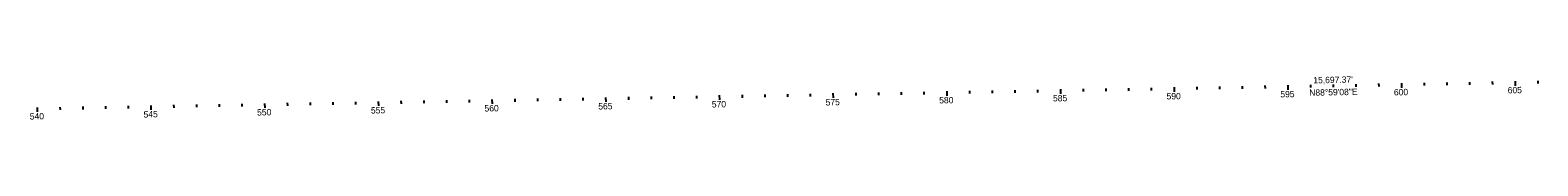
# Model space of a CAD drawing. Extents: x 117326 to 225548, y 573011 to 581051.
# Drawn here: x 171431 to 178061, y 577468 to 577658 of the extents above; entities that cross this region are included whole.
import ezdxf

# ---------------------------------------------------------------- set-up
doc = ezdxf.new("R2010")
doc.units = 0
for name, color, linetype in [('_CIVIL_CONSTRUCTION', 7, 'Continuous'), ('GE_P_Alignment_100_Cardinal_Points', 7, 'Continuous'), ('GE_P_Alignment_100_Curve_Data', 7, 'Continuous')]:
    doc.layers.add(name, color=color, linetype=linetype)

msp = doc.modelspace()

# ---------------------------------------------------------------- linework, layer by layer
at = {"layer": 'GE_P_Alignment_100_Curve_Data'}
for p, q in [((177760.7, 577633.1), (177760.9, 577621.1)), ((177860.7, 577634.9), (177860.9, 577622.9)), ((177960.7, 577636.6), (177961, 577616.6)), ((178060.7, 577638.4), (178060.9, 577626.4)), ((174061.3, 577567.6), (174061.5, 577555.6)), ((174161.3, 577569.4), (174161.5, 577557.4)), ((174261.3, 577571.1), (174261.5, 577559.1)), ((174361.2, 577572.9), (174361.5, 577560.9)), ((174461.2, 577574.7), (174461.6, 577554.7)), ((174561.2, 577576.4), (174561.4, 577564.4)), ((174661.2, 577578.2), (174661.4, 577566.2)), ((174761.2, 577580), (174761.4, 577568)), ((174861.2, 577581.8), (174861.4, 577569.8)), ((174961.2, 577583.5), (174961.5, 577563.5)), ((175061.1, 577585.3), (175061.3, 577573.3)), ((175161.1, 577587.1), (175161.3, 577575.1)), ((175261.1, 577588.8), (175261.3, 577576.8)), ((175361.1, 577590.6), (175361.3, 577578.6)), ((175461.1, 577592.4), (175461.4, 577572.4)), ((175561.1, 577594.1), (175561.3, 577582.1)), ((175661, 577595.9), (175661.3, 577583.9)), ((175761, 577597.7), (175761.2, 577585.7)), ((175861, 577599.5), (175861.2, 577587.5)), ((175961, 577601.2), (175961.3, 577581.2)), ((176061, 577603), (176061.2, 577591)), ((176161, 577604.8), (176161.2, 577592.8)), ((176260.9, 577606.5), (176261.2, 577594.5)), ((176360.9, 577608.3), (176361.1, 577596.3)), ((176460.9, 577610.1), (176461.3, 577590.1)), ((176560.9, 577611.9), (176561.1, 577599.9)), ((176660.9, 577613.6), (176661.1, 577601.6)), ((176760.9, 577615.4), (176761.1, 577603.4)), ((176860.9, 577617.2), (176861.1, 577605.2)), ((176960.8, 577618.9), (176961.2, 577598.9)), ((177060.8, 577620.7), (177061, 577608.7)), ((177160.8, 577622.5), (177161, 577610.5)), ((177260.8, 577624.2), (177261, 577612.2)), ((177360.8, 577626), (177361, 577614)), ((177460.8, 577627.8), (177461.1, 577607.8)), ((177560.7, 577629.6), (177561, 577617.6)), ((177660.7, 577631.3), (177660.9, 577619.3)), ((171461.7, 577521.6), (171462.1, 577501.6)), ((171561.7, 577523.3), (171561.9, 577511.3)), ((171661.7, 577525.1), (171661.9, 577513.1)), ((171761.7, 577526.9), (171761.9, 577514.9)), ((171861.6, 577528.6), (171861.9, 577516.6)), ((171961.6, 577530.4), (171962, 577510.4)), ((172061.6, 577532.2), (172061.8, 577520.2)), ((172161.6, 577533.9), (172161.8, 577522)), ((172261.6, 577535.7), (172261.8, 577523.7)), ((172361.6, 577537.5), (172361.8, 577525.5)), ((172461.5, 577539.3), (172461.9, 577519.3)), ((172561.5, 577541), (172561.7, 577529)), ((172661.5, 577542.8), (172661.7, 577530.8)), ((172761.5, 577544.6), (172761.7, 577532.6)), ((172861.5, 577546.3), (172861.7, 577534.3)), ((172961.5, 577548.1), (172961.8, 577528.1)), ((173061.4, 577549.9), (173061.7, 577537.9)), ((173161.4, 577551.7), (173161.6, 577539.7)), ((173261.4, 577553.4), (173261.6, 577541.4)), ((173361.4, 577555.2), (173361.6, 577543.2)), ((173461.4, 577557), (173461.7, 577537)), ((173561.4, 577558.7), (173561.6, 577546.7)), ((173661.4, 577560.5), (173661.6, 577548.5)), ((173761.3, 577562.3), (173761.6, 577550.3)), ((173861.3, 577564), (173861.5, 577552)), ((173961.3, 577565.8), (173961.7, 577545.8))]:
    msp.add_line(p, q, dxfattribs=at)

# ---------------------------------------------------------------- texts
at = {"layer": '_CIVIL_CONSTRUCTION'}
msp.add_text('N88°59\'08"E', height=28, rotation=1.01448, dxfattribs=at).set_placement((177055.7, 577572.6))
at = {"layer": 'GE_P_Alignment_100_Cardinal_Points'}
msp.add_text("15,697.37'", height=28, rotation=1.01448, dxfattribs=at).set_placement((177073.7, 577627.2))
at = {"layer": 'GE_P_Alignment_100_Curve_Data'}
for s, p in [('580', (175428.5, 577538.8)), ('585', (175928.9, 577547.7)), ('590', (176428.4, 577556.5)), ('595', (176928.7, 577565.4)), ('600', (177428.2, 577574.2)), ('605', (177928.6, 577583.1)), ('545', (171929.5, 577476.8)), ('550', (172429, 577485.7)), ('555', (172929.4, 577494.5)), ('560', (173428.9, 577503.4)), ('565', (173929.2, 577512.2)), ('570', (174428.7, 577521.1)), ('575', (174929, 577529.9)), ('540', (171429.2, 577468))]:
    msp.add_text(s, height=28, rotation=1.01448, dxfattribs=at).set_placement(p)

doc.saveas('drawing.dxf')
